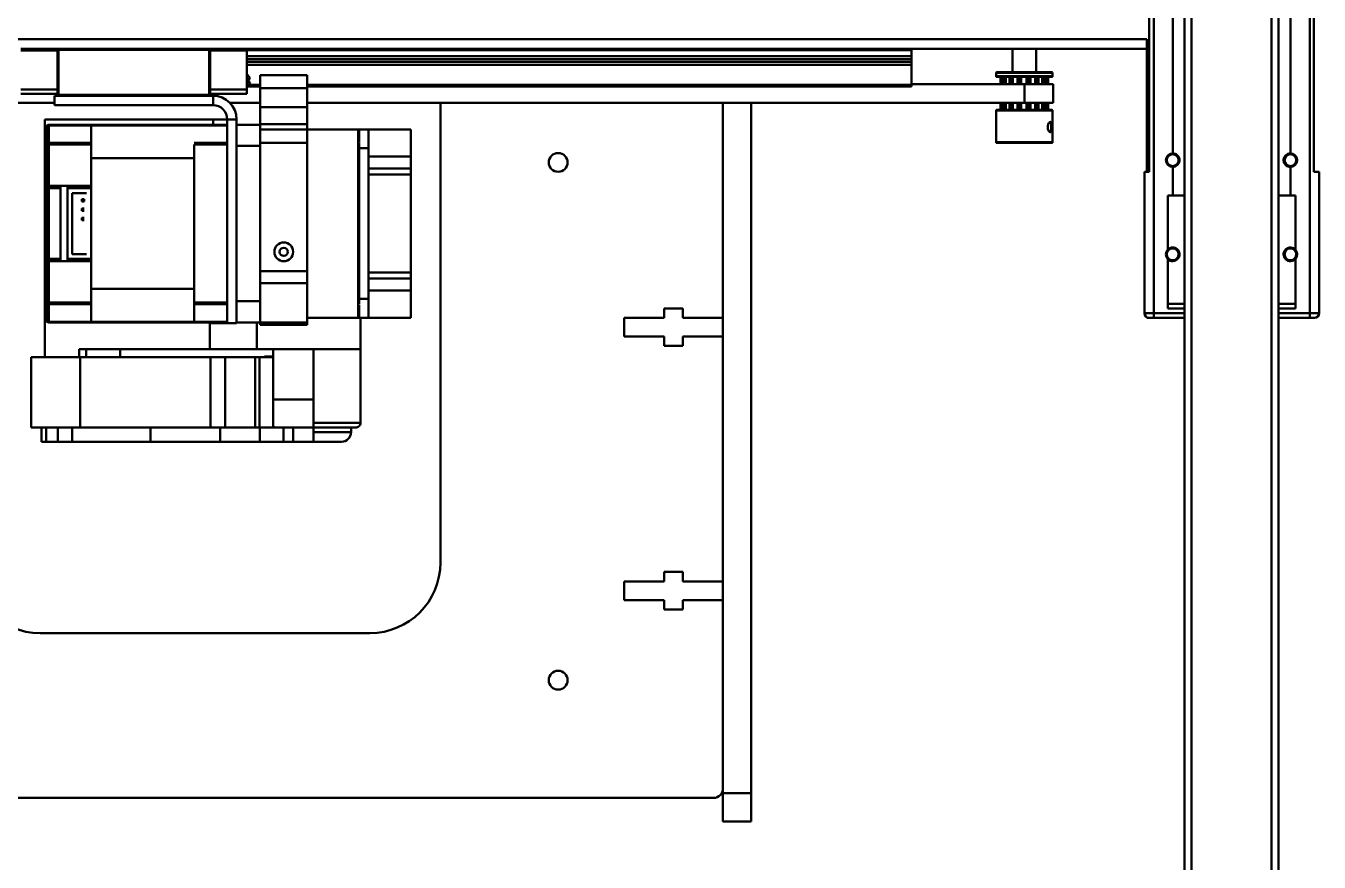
# Model space of a CAD drawing. Header units: millimetres. Extents: x -1615 to 4166, y 5 to 3174.
# Drawn here: x -193.6 to -10.6, y 1870.6 to 1989.1 of the extents above; entities that cross this region are included whole.
import ezdxf

# ---------------------------------------------------------------- set-up
doc = ezdxf.new("R2010")
doc.units = ezdxf.units.MM
doc.header["$LTSCALE"] = 0.25
doc.layers.add('Net dam', color=7, linetype='Continuous', lineweight=50)

msp = doc.modelspace()

# ---------------------------------------------------------------- linework, layer by layer
at = {"layer": 'Net dam'}
for p, q in [((-29.623, 2040.407), (-29.623, 1795.741)), ((-28.623, 2040.407), (-28.623, 1795.741)), ((-17.29, 2040.407), (-17.29, 1795.741)), ((-33.957, 2014.393), (-33.957, 1948.393)), ((-11.893, 1948.393), (-11.893, 2014.393)), ((-16.29, 2011.408), (-16.29, 1795.741)), ((-34.623, 1968.393), (-34.623, 1994.393)), ((-11.29, 1994.393), (-11.29, 1968.393)), ((-31.29, 1991.76), (-31.29, 1971.027)), ((-14.623, 1991.76), (-14.623, 1971.027)), ((-301.623, 1987.176), (-34.957, 1987.176)), ((-34.957, 1987.176), (-34.957, 1968.393)), ((-194.377, 1985.843), (-189.177, 1985.843)), ((-189.177, 1985.576), (-194.377, 1985.576)), ((-189.044, 1985.843), (-189.177, 1985.709)), ((-189.177, 1985.843), (-189.177, 1985.709)), ((-189.177, 1985.843), (-189.044, 1985.843)), ((-189.044, 1985.709), (-189.177, 1985.709)), ((-189.177, 1985.709), (-189.177, 1985.576)), ((-189.177, 1980.063), (-189.177, 1985.576)), ((-189.044, 1985.843), (-167.711, 1985.843)), ((-189.044, 1985.709), (-189.044, 1985.843)), ((-167.711, 1985.709), (-189.044, 1985.709)), ((-189.044, 1979.309), (-189.044, 1985.709)), ((-167.711, 1985.843), (-167.711, 1985.709)), ((-167.577, 1985.709), (-167.711, 1985.843)), ((-167.711, 1985.843), (-167.577, 1985.843)), ((-167.711, 1985.709), (-167.711, 1979.309)), ((-167.577, 1985.709), (-167.711, 1985.709)), ((-167.577, 1985.709), (-167.577, 1985.843)), ((-167.577, 1985.843), (-162.377, 1985.843)), ((-167.577, 1985.576), (-167.577, 1985.709)), ((-162.377, 1985.576), (-167.577, 1985.576)), ((-167.577, 1985.576), (-167.577, 1980.063)), ((-162.377, 1985.843), (-162.377, 1985.576)), ((-162.377, 1985.843), (-34.957, 1985.843)), ((-68.29, 1985.643), (-162.377, 1985.643)), ((-162.377, 1980.063), (-162.377, 1985.576)), ((-162.377, 1984.81), (-68.29, 1984.81)), ((-68.29, 1985.843), (-68.29, 1985.643)), ((-68.29, 1985.643), (-68.29, 1984.81)), ((-68.29, 1984.375), (-68.29, 1984.81)), ((-53.957, 1985.843), (-53.957, 1982.509)), ((-50.623, 1982.509), (-50.623, 1985.843)), ((-162.377, 1984.375), (-68.29, 1984.375)), ((-162.377, 1983.977), (-68.29, 1983.977)), ((-162.377, 1983.542), (-68.29, 1983.542)), ((-68.29, 1983.977), (-68.29, 1984.375)), ((-68.29, 1983.542), (-68.29, 1983.977)), ((-68.29, 1983.542), (-68.29, 1980.709)), ((-162.168, 1982.026), (-162.143, 1982.026)), ((-162.168, 1981.513), (-161.916, 1981.513)), ((-161.916, 1981.106), (-162.168, 1981.106)), ((-153.805, 1982.076), (-160.472, 1982.076)), ((-160.472, 1982.076), (-160.472, 1980.237)), ((-153.805, 1980.237), (-153.805, 1982.076)), ((-56.29, 1982.409), (-56.29, 1981.943)), ((-53.892, 1982.409), (-56.29, 1982.409)), ((-56.29, 1981.943), (-53.892, 1981.943)), ((-56.19, 1982.509), (-53.852, 1982.509)), ((-53.852, 1981.843), (-56.19, 1981.843)), ((-55.659, 1981.843), (-55.659, 1980.843)), ((-55.658, 1981.843), (-55.658, 1980.843)), ((-55.596, 1981.843), (-55.596, 1980.843)), ((-55.464, 1981.843), (-55.464, 1980.843)), ((-55.253, 1981.843), (-55.253, 1980.843)), ((-55.24, 1981.843), (-55.24, 1980.843)), ((-55.049, 1981.843), (-55.049, 1980.843)), ((-54.9, 1981.843), (-54.9, 1980.843)), ((-54.412, 1981.843), (-54.412, 1980.843)), ((-54.373, 1981.843), (-54.373, 1980.843)), ((-54.082, 1981.843), (-54.082, 1980.843)), ((-53.939, 1981.843), (-53.939, 1980.843)), ((-48.29, 1982.409), (-53.892, 1982.409)), ((-53.892, 1981.943), (-48.29, 1981.943)), ((-53.852, 1982.509), (-48.39, 1982.509)), ((-48.39, 1981.843), (-53.852, 1981.843)), ((-53.262, 1981.843), (-53.262, 1980.843)), ((-53.189, 1981.843), (-53.189, 1980.843)), ((-52.843, 1981.843), (-52.843, 1980.843)), ((-52.727, 1981.843), (-52.727, 1980.843)), ((-51.98, 1981.843), (-51.98, 1980.843)), ((-51.868, 1981.843), (-51.868, 1980.843)), ((-51.519, 1981.843), (-51.519, 1980.843)), ((-51.442, 1980.843), (-51.442, 1981.843)), ((-50.753, 1981.843), (-50.753, 1980.843)), ((-50.611, 1981.843), (-50.611, 1980.843)), ((-50.312, 1981.843), (-50.312, 1980.843)), ((-50.271, 1980.843), (-50.271, 1981.843)), ((-49.76, 1981.843), (-49.76, 1980.843)), ((-49.61, 1981.843), (-49.61, 1980.843)), ((-49.407, 1981.843), (-49.407, 1980.843)), ((-49.392, 1980.843), (-49.392, 1981.843)), ((-49.152, 1981.843), (-49.152, 1980.843)), ((-49.017, 1981.843), (-49.017, 1980.843)), ((-48.941, 1981.843), (-48.941, 1980.843)), ((-48.939, 1980.843), (-48.939, 1981.843)), ((-48.921, 1980.843), (-48.921, 1981.843)), ((-48.29, 1981.943), (-48.29, 1982.409)), ((-194.377, 1980.063), (-189.177, 1980.063)), ((-189.177, 1979.443), (-194.377, 1979.443)), ((-189.616, 1977.843), (-189.616, 1979.176)), ((-189.616, 1979.176), (-167.138, 1979.176)), ((-189.177, 1979.93), (-189.177, 1980.063)), ((-189.177, 1979.93), (-189.177, 1979.309)), ((-189.177, 1979.309), (-189.111, 1979.243)), ((-189.111, 1979.243), (-189.044, 1979.309)), ((-189.044, 1979.176), (-189.111, 1979.243)), ((-189.044, 1979.309), (-167.711, 1979.309)), ((-167.711, 1979.309), (-167.644, 1979.243)), ((-167.644, 1979.243), (-167.711, 1979.176)), ((-167.577, 1979.309), (-167.644, 1979.243)), ((-167.577, 1980.063), (-162.377, 1980.063)), ((-167.577, 1980.063), (-167.577, 1979.93)), ((-167.577, 1979.309), (-167.577, 1979.93)), ((-162.377, 1979.443), (-167.577, 1979.443)), ((-167.138, 1977.843), (-167.138, 1979.176)), ((-162.377, 1979.443), (-162.377, 1980.063)), ((-160.472, 1980.509), (-162.222, 1980.509)), ((-162.143, 1980.593), (-162.168, 1980.593)), ((-162.084, 1980.709), (-160.472, 1980.709)), ((-160.472, 1980.237), (-160.472, 1977.574)), ((-160.472, 1980.237), (-153.805, 1980.237)), ((-153.805, 1980.709), (-68.29, 1980.709)), ((-68.29, 1980.509), (-153.805, 1980.509)), ((-153.805, 1980.237), (-153.805, 1977.574)), ((-68.29, 1980.843), (-52.29, 1980.843)), ((-68.29, 1980.709), (-68.29, 1980.509)), ((-52.29, 1980.843), (-52.29, 1978.176)), ((-52.29, 1980.843), (-48.229, 1980.843)), ((-48.229, 1978.176), (-48.229, 1980.843)), ((-281.623, 1978.176), (-189.616, 1978.176)), ((-189.616, 1977.843), (-167.138, 1977.843)), ((-164.758, 1978.176), (-160.472, 1978.176)), ((-160.472, 1977.574), (-160.472, 1975.139)), ((-160.472, 1977.574), (-153.805, 1977.574)), ((-153.805, 1978.176), (-52.29, 1978.176)), ((-153.805, 1977.574), (-153.805, 1975.139)), ((-134.957, 1913.074), (-134.957, 1978.176)), ((-94.957, 1978.176), (-94.957, 1880.408)), ((-90.957, 1978.176), (-90.957, 1880.408)), ((-55.659, 1978.176), (-55.659, 1977.176)), ((-55.658, 1978.176), (-55.658, 1977.176)), ((-55.596, 1978.176), (-55.596, 1977.176)), ((-55.464, 1978.176), (-55.464, 1977.176)), ((-55.253, 1978.176), (-55.253, 1977.176)), ((-55.24, 1978.176), (-55.24, 1977.176)), ((-55.049, 1978.176), (-55.049, 1977.176)), ((-54.9, 1978.176), (-54.9, 1977.176)), ((-54.412, 1978.176), (-54.412, 1977.176)), ((-54.373, 1978.176), (-54.373, 1977.176)), ((-54.082, 1978.176), (-54.082, 1977.176)), ((-53.939, 1978.176), (-53.939, 1977.176)), ((-53.262, 1978.176), (-53.262, 1977.176)), ((-53.189, 1978.176), (-53.189, 1977.176)), ((-52.843, 1978.176), (-52.843, 1977.176)), ((-52.727, 1978.176), (-52.727, 1977.176)), ((-52.29, 1978.176), (-48.229, 1978.176)), ((-51.98, 1978.176), (-51.98, 1977.176)), ((-51.868, 1978.176), (-51.868, 1977.176)), ((-51.519, 1978.176), (-51.519, 1977.176)), ((-51.442, 1977.176), (-51.442, 1978.176)), ((-50.753, 1978.176), (-50.753, 1977.176)), ((-50.611, 1978.176), (-50.611, 1977.176)), ((-50.312, 1978.176), (-50.312, 1977.176)), ((-50.271, 1977.176), (-50.271, 1978.176)), ((-49.76, 1978.176), (-49.76, 1977.176)), ((-49.61, 1978.176), (-49.61, 1977.176)), ((-49.407, 1978.176), (-49.407, 1977.176)), ((-49.392, 1977.176), (-49.392, 1978.176)), ((-49.152, 1978.176), (-49.152, 1977.176)), ((-49.017, 1978.176), (-49.017, 1977.176)), ((-48.941, 1978.176), (-48.941, 1977.176)), ((-48.939, 1977.176), (-48.939, 1978.176)), ((-48.921, 1977.176), (-48.921, 1978.176)), ((-190.95, 1975.843), (-190.95, 1942.178)), ((-167.138, 1975.843), (-190.95, 1975.843)), ((-167.138, 1975.843), (-165.189, 1975.843)), ((-167.138, 1975.076), (-167.138, 1975.843)), ((-165.138, 1975.843), (-165.138, 1946.976)), ((-165.138, 1975.843), (-163.805, 1975.843)), ((-163.805, 1975.843), (-163.805, 1946.976)), ((-56.29, 1977.076), (-56.29, 1972.609)), ((-48.29, 1977.076), (-56.29, 1977.076)), ((-56.19, 1977.176), (-48.39, 1977.176)), ((-48.29, 1972.609), (-48.29, 1977.076)), ((-190.738, 1972.271), (-190.738, 1974.743)), ((-190.405, 1974.978), (-190.405, 1975.076)), ((-190.405, 1975.076), (-184.405, 1975.076)), ((-190.405, 1972.507), (-190.405, 1974.978)), ((-184.405, 1974.978), (-190.405, 1974.978)), ((-184.405, 1975.076), (-169.805, 1975.076)), ((-184.405, 1974.978), (-169.805, 1974.978)), ((-184.405, 1974.978), (-184.405, 1972.271)), ((-169.805, 1975.076), (-165.138, 1975.076)), ((-165.138, 1974.978), (-169.805, 1974.978)), ((-160.472, 1975.076), (-163.805, 1975.076)), ((-160.472, 1975.139), (-160.472, 1975.076)), ((-160.472, 1975.139), (-153.805, 1975.139)), ((-160.472, 1975.076), (-160.472, 1972.076)), ((-153.805, 1974.405), (-160.472, 1974.405)), ((-153.805, 1975.139), (-153.805, 1974.409)), ((-153.805, 1952.895), (-153.805, 1974.409)), ((-146.605, 1974.409), (-153.805, 1974.409)), ((-146.605, 1974.409), (-146.605, 1947.743)), ((-146.472, 1974.409), (-146.605, 1974.409)), ((-146.472, 1974.409), (-145.143, 1974.409)), ((-146.472, 1972.577), (-146.472, 1974.409)), ((-139.143, 1974.409), (-145.143, 1974.409)), ((-145.143, 1971.743), (-145.143, 1974.409)), ((-139.143, 1970.561), (-139.143, 1974.409)), ((-190.405, 1972.271), (-190.738, 1972.271)), ((-190.738, 1966.076), (-190.738, 1972.271)), ((-190.405, 1972.399), (-190.405, 1972.507)), ((-190.405, 1972.507), (-184.405, 1972.507)), ((-190.405, 1972.271), (-190.405, 1972.399)), ((-190.405, 1972.271), (-184.405, 1972.271)), ((-190.405, 1966.409), (-190.405, 1972.271)), ((-184.405, 1972.271), (-184.405, 1966.409)), ((-169.805, 1972.507), (-165.138, 1972.507)), ((-169.805, 1972.271), (-165.138, 1972.271)), ((-169.805, 1947.174), (-169.805, 1972.271)), ((-163.805, 1972.076), (-160.472, 1972.076)), ((-160.472, 1972.526), (-153.805, 1972.526)), ((-160.472, 1972.076), (-160.472, 1951.937)), ((-146.476, 1971.743), (-146.476, 1972.464)), ((-56.29, 1972.609), (-48.29, 1972.609)), ((-48.39, 1972.509), (-56.19, 1972.509)), ((-184.405, 1970.334), (-169.805, 1970.334)), ((-146.476, 1971.743), (-145.143, 1971.743)), ((-146.476, 1950.409), (-146.476, 1971.743)), ((-145.143, 1971.743), (-145.143, 1971.409)), ((-145.143, 1971.409), (-145.143, 1950.743)), ((-145.143, 1970.561), (-139.143, 1970.561)), ((-139.143, 1968.872), (-139.143, 1970.561)), ((-139.143, 1968.872), (-145.143, 1968.872)), ((-139.143, 1968.872), (-139.143, 1968.022)), ((-35.29, 1948.393), (-35.29, 1968.393)), ((-35.29, 1968.393), (-34.623, 1968.393)), ((-31.29, 1969.093), (-31.29, 1965.06)), ((-14.623, 1969.093), (-14.623, 1965.06)), ((-11.29, 1968.393), (-10.559, 1968.393)), ((-10.559, 1968.393), (-10.559, 1948.393)), ((-190.405, 1966.409), (-190.405, 1966.076)), ((-188.738, 1966.409), (-190.405, 1966.409)), ((-188.738, 1966.409), (-187.738, 1966.409)), ((-188.738, 1966.409), (-188.738, 1955.743)), ((-187.738, 1966.409), (-187.738, 1966.076)), ((-184.405, 1966.409), (-187.738, 1966.409)), ((-184.405, 1966.409), (-184.405, 1955.743)), ((-139.143, 1968.022), (-145.143, 1968.022)), ((-139.143, 1954.13), (-139.143, 1968.022)), ((-190.738, 1956.076), (-190.738, 1966.076)), ((-190.405, 1966.076), (-190.738, 1966.076)), ((-190.405, 1956.076), (-190.405, 1966.076)), ((-188.738, 1966.076), (-190.405, 1966.076)), ((-187.738, 1966.076), (-187.738, 1956.076)), ((-187.738, 1966.076), (-184.405, 1966.076)), ((-187.072, 1965.409), (-185.072, 1965.409)), ((-187.072, 1956.743), (-187.072, 1965.409)), ((-185.738, 1964.409), (-185.738, 1964.543)), ((-185.405, 1964.543), (-185.738, 1964.543)), ((-185.405, 1964.543), (-185.405, 1964.409)), ((-31.957, 1957.427), (-31.957, 1965.06)), ((-29.623, 1965.06), (-31.957, 1965.06)), ((-13.893, 1965.06), (-16.29, 1965.06)), ((-13.893, 1957.36), (-13.893, 1965.06)), ((-185.738, 1964.343), (-185.738, 1964.409)), ((-185.738, 1964.409), (-185.405, 1964.409)), ((-185.738, 1964.343), (-185.405, 1964.343)), ((-185.738, 1964.209), (-185.738, 1964.343)), ((-185.738, 1964.209), (-185.405, 1964.209)), ((-185.405, 1963.209), (-185.738, 1963.209)), ((-185.738, 1963.076), (-185.738, 1963.209)), ((-185.738, 1963.009), (-185.738, 1963.076)), ((-185.738, 1963.076), (-185.405, 1963.076)), ((-185.738, 1963.009), (-185.405, 1963.009)), ((-185.738, 1962.876), (-185.738, 1963.009)), ((-185.738, 1962.876), (-185.405, 1962.876)), ((-185.405, 1964.409), (-185.405, 1964.343)), ((-185.405, 1964.343), (-185.405, 1964.209)), ((-185.738, 1961.743), (-185.738, 1961.876)), ((-185.405, 1961.876), (-185.738, 1961.876)), ((-185.738, 1961.743), (-185.405, 1961.743)), ((-185.738, 1961.676), (-185.738, 1961.743)), ((-185.738, 1961.676), (-185.405, 1961.676)), ((-185.738, 1961.543), (-185.738, 1961.676)), ((-185.738, 1961.543), (-185.405, 1961.543)), ((-190.738, 1956.076), (-190.405, 1956.076)), ((-190.738, 1949.881), (-190.738, 1956.076)), ((-190.405, 1956.076), (-188.738, 1956.076)), ((-190.405, 1955.743), (-190.405, 1956.076)), ((-190.405, 1955.743), (-188.738, 1955.743)), ((-190.405, 1949.881), (-190.405, 1955.743)), ((-187.738, 1955.743), (-188.738, 1955.743)), ((-187.738, 1956.076), (-187.738, 1955.743)), ((-184.405, 1956.076), (-187.738, 1956.076)), ((-187.738, 1955.743), (-184.405, 1955.743)), ((-185.072, 1956.743), (-187.072, 1956.743)), ((-184.405, 1955.743), (-184.405, 1947.174)), ((-31.957, 1949.727), (-31.957, 1956.027)), ((-13.893, 1949.727), (-13.893, 1956.094)), ((-160.472, 1954.348), (-153.805, 1954.348)), ((-145.143, 1954.13), (-139.143, 1954.13)), ((-139.143, 1954.13), (-139.143, 1953.28)), ((-184.405, 1951.818), (-169.805, 1951.818)), ((-153.805, 1952.631), (-160.472, 1952.631)), ((-160.472, 1951.937), (-160.472, 1949.26)), ((-153.805, 1952.899), (-153.805, 1952.631)), ((-153.805, 1948.634), (-153.805, 1952.631)), ((-139.143, 1953.28), (-145.143, 1953.28)), ((-139.143, 1951.591), (-139.143, 1953.28)), ((-190.738, 1949.881), (-190.405, 1949.881)), ((-190.738, 1947.409), (-190.738, 1949.881)), ((-184.405, 1949.881), (-190.405, 1949.881)), ((-190.405, 1949.881), (-190.405, 1949.753)), ((-165.138, 1949.881), (-169.805, 1949.881)), ((-160.472, 1950.076), (-163.805, 1950.076)), ((-146.476, 1949.727), (-146.476, 1950.409)), ((-145.143, 1950.409), (-146.476, 1950.409)), ((-145.143, 1951.591), (-139.143, 1951.591)), ((-145.143, 1950.743), (-145.143, 1950.409)), ((-145.143, 1947.743), (-145.143, 1950.409)), ((-139.143, 1947.743), (-139.143, 1951.591)), ((-190.405, 1949.753), (-190.405, 1949.645)), ((-190.405, 1949.645), (-184.405, 1949.645)), ((-190.405, 1947.174), (-190.405, 1949.645)), ((-169.805, 1949.645), (-165.138, 1949.645)), ((-160.472, 1949.26), (-160.472, 1947.076)), ((-153.805, 1947.743), (-153.805, 1948.635)), ((-146.472, 1947.743), (-146.472, 1949.576)), ((-103.29, 1949.074), (-100.623, 1949.074)), ((-103.29, 1947.741), (-103.29, 1949.074)), ((-100.623, 1949.074), (-100.623, 1947.741)), ((-35.29, 1948.393), (-33.957, 1948.393)), ((-33.957, 1948.393), (-33.957, 1947.727)), ((-33.957, 1948.393), (-29.623, 1948.393)), ((-31.957, 1949.727), (-29.623, 1949.727)), ((-29.623, 1949.06), (-31.957, 1949.06)), ((-16.29, 1949.727), (-13.893, 1949.727)), ((-13.893, 1949.06), (-16.29, 1949.06)), ((-16.29, 1948.393), (-11.893, 1948.393)), ((-11.893, 1948.393), (-10.559, 1948.393)), ((-11.893, 1948.393), (-11.893, 1947.727)), ((-184.405, 1947.174), (-190.405, 1947.174)), ((-190.405, 1947.101), (-190.405, 1947.174)), ((-190.405, 1947.076), (-190.405, 1947.101)), ((-184.405, 1947.076), (-190.405, 1947.076)), ((-184.405, 1947.174), (-169.805, 1947.174)), ((-184.405, 1947.076), (-169.805, 1947.076)), ((-165.138, 1947.174), (-169.805, 1947.174)), ((-165.138, 1947.076), (-169.805, 1947.076)), ((-167.616, 1943.313), (-167.616, 1946.976)), ((-167.138, 1946.976), (-167.616, 1946.976)), ((-167.138, 1946.976), (-167.138, 1947.076)), ((-165.138, 1946.976), (-167.138, 1946.976)), ((-165.138, 1946.976), (-163.805, 1946.976)), ((-160.472, 1947.076), (-163.805, 1947.076)), ((-160.95, 1947.076), (-160.95, 1943.313)), ((-160.472, 1947.076), (-153.805, 1947.076)), ((-160.472, 1947.076), (-160.472, 1946.743)), ((-160.472, 1946.743), (-153.805, 1946.743)), ((-153.805, 1947.076), (-153.805, 1947.761)), ((-146.605, 1947.743), (-153.805, 1947.743)), ((-153.805, 1946.743), (-153.805, 1947.076)), ((-146.605, 1947.743), (-146.472, 1947.743)), ((-146.472, 1947.743), (-145.143, 1947.743)), ((-146.284, 1943.314), (-146.284, 1947.743)), ((-145.143, 1947.743), (-139.143, 1947.743)), ((-108.957, 1947.741), (-103.29, 1947.741)), ((-108.957, 1945.074), (-108.957, 1947.741)), ((-100.623, 1947.741), (-94.957, 1947.741)), ((-34.957, 1947.816), (-34.957, 1947.727)), ((-34.957, 1947.727), (-34.623, 1947.727)), ((-33.957, 1947.727), (-34.623, 1947.727)), ((-29.623, 1947.727), (-33.957, 1947.727)), ((-11.893, 1947.727), (-16.29, 1947.727)), ((-11.226, 1947.727), (-11.893, 1947.727)), ((-103.29, 1945.074), (-108.957, 1945.074)), ((-103.29, 1943.741), (-103.29, 1945.074)), ((-100.623, 1945.074), (-100.623, 1943.741)), ((-94.957, 1945.074), (-100.623, 1945.074)), ((-186.083, 1943.312), (-186.083, 1942.178)), ((-185.089, 1943.312), (-185.089, 1942.178)), ((-180.28, 1943.312), (-158.651, 1943.313)), ((-180.28, 1942.179), (-180.28, 1943.312)), ((-158.651, 1943.313), (-152.95, 1943.314)), ((-158.651, 1942.18), (-158.651, 1943.313)), ((-152.95, 1943.314), (-152.95, 1936.18)), ((-146.283, 1932.847), (-146.284, 1943.314)), ((-100.623, 1943.741), (-103.29, 1943.741)), ((-192.916, 1942.178), (-192.916, 1932.178)), ((-185.962, 1932.178), (-185.963, 1942.178)), ((-167.516, 1932.179), (-167.517, 1942.179)), ((-165.444, 1942.18), (-165.444, 1932.18)), ((-161.184, 1932.18), (-161.184, 1942.18)), ((-160.574, 1932.18), (-160.574, 1942.18)), ((-160.574, 1942.18), (-158.65, 1942.18)), ((-159.883, 1942.18), (-159.883, 1942.247)), ((-159.883, 1942.247), (-158.651, 1942.247)), ((-158.65, 1936.18), (-158.651, 1941.113)), ((-158.651, 1941.113), (-158.651, 1941.113)), ((-158.65, 1942.18), (-158.65, 1941.113)), ((-158.65, 1936.18), (-158.65, 1932.513)), ((-152.95, 1932.18), (-152.95, 1936.18)), ((-191.45, 1932.178), (-191.45, 1930.178)), ((-190.771, 1930.178), (-190.771, 1932.178)), ((-189.123, 1930.178), (-189.123, 1932.178)), ((-187.104, 1932.178), (-187.103, 1930.178)), ((-175.983, 1930.179), (-175.984, 1932.179)), ((-166.117, 1932.179), (-166.117, 1930.179)), ((-160.517, 1930.18), (-160.517, 1932.18)), ((-158.65, 1932.18), (-158.65, 1932.986)), ((-158.65, 1932.857), (-158.65, 1932.18)), ((-157.184, 1932.18), (-157.184, 1930.18)), ((-156.413, 1932.18), (-157.184, 1932.18)), ((-155.8, 1930.18), (-155.8, 1932.18)), ((-152.95, 1932.18), (-152.949, 1930.18)), ((-147.616, 1931.514), (-147.616, 1932.181)), ((-190.771, 1930.178), (-189.123, 1930.178)), ((-187.103, 1930.178), (-175.983, 1930.179)), ((-157.184, 1930.18), (-155.8, 1930.18)), ((-103.29, 1911.741), (-100.623, 1911.741)), ((-103.29, 1910.407), (-103.29, 1911.741)), ((-100.623, 1911.741), (-100.623, 1910.407)), ((-108.957, 1910.407), (-103.29, 1910.407)), ((-108.957, 1907.741), (-108.957, 1910.407)), ((-100.623, 1910.407), (-94.957, 1910.407)), ((-103.29, 1907.741), (-108.957, 1907.741)), ((-103.29, 1906.407), (-103.29, 1907.741)), ((-100.623, 1906.407), (-103.29, 1906.407)), ((-100.623, 1907.741), (-100.623, 1906.407)), ((-94.957, 1907.741), (-100.623, 1907.741)), ((-191.623, 1903.074), (-144.957, 1903.074)), ((-90.957, 1880.408), (-94.957, 1880.408)), ((-94.957, 1880.408), (-94.957, 1876.407)), ((-90.957, 1880.408), (-90.957, 1876.407)), ((-240.29, 1879.741), (-96.29, 1879.741)), ((-90.957, 1876.407), (-94.957, 1876.407))]:
    msp.add_line(p, q, dxfattribs=at)
at = {"layer": 'Net dam', "flags": 128}
for points in [[(-186.083, 1943.312), (-186.065, 1943.312), (-186.012, 1943.312), (-185.925, 1943.312), (-185.806, 1943.312), (-185.658, 1943.312), (-185.487, 1943.312), (-185.295, 1943.312), (-185.089, 1943.312)], [(-180.28, 1943.312), (-180.7, 1943.312), (-181.274, 1943.312), (-181.958, 1943.312), (-182.699, 1943.312), (-183.437, 1943.312), (-184.115, 1943.312), (-184.681, 1943.312), (-185.089, 1943.312)], [(-152.95, 1943.314), (-151.65, 1943.314), (-150.399, 1943.314), (-149.247, 1943.314), (-148.236, 1943.314), (-147.407, 1943.314), (-146.791, 1943.314), (-146.412, 1943.314), (-146.284, 1943.314)], [(-192.916, 1942.178), (-192.86, 1942.178), (-192.564, 1942.178), (-192.018, 1942.178), (-191.231, 1942.178), (-190.215, 1942.178), (-188.985, 1942.178), (-187.561, 1942.178), (-185.963, 1942.178)], [(-185.963, 1942.178), (-184.302, 1942.178), (-182.528, 1942.179), (-180.665, 1942.179), (-178.741, 1942.179), (-176.785, 1942.179), (-174.825, 1942.179), (-172.89, 1942.179), (-171.009, 1942.179), (-169.209, 1942.179), (-167.517, 1942.179)], [(-167.517, 1942.179), (-167.207, 1942.179), (-166.867, 1942.179), (-166.522, 1942.18), (-166.193, 1942.18), (-165.904, 1942.18), (-165.673, 1942.18), (-165.516, 1942.18), (-165.444, 1942.18)], [(-165.444, 1942.18), (-165.26, 1942.18), (-164.844, 1942.18), (-164.247, 1942.18), (-163.538, 1942.18), (-162.804, 1942.18), (-162.13, 1942.18), (-161.598, 1942.18), (-161.271, 1942.18), (-161.184, 1942.18)], [(-161.184, 1942.18), (-160.987, 1942.18), (-160.733, 1942.18), (-160.598, 1942.18), (-160.574, 1942.18)], [(-152.95, 1936.18), (-153.089, 1936.18), (-153.494, 1936.18), (-154.125, 1936.18), (-154.919, 1936.18), (-155.8, 1936.18), (-156.681, 1936.18), (-157.475, 1936.18), (-158.106, 1936.18), (-158.511, 1936.18), (-158.65, 1936.18)], [(-192.916, 1932.178), (-192.859, 1932.178), (-192.563, 1932.178), (-192.018, 1932.178), (-191.231, 1932.178), (-190.214, 1932.178), (-188.985, 1932.178), (-187.56, 1932.178), (-185.962, 1932.178)], [(-185.962, 1932.178), (-184.302, 1932.178), (-182.527, 1932.178), (-180.664, 1932.179), (-178.74, 1932.179), (-176.784, 1932.179), (-174.824, 1932.179), (-172.889, 1932.179), (-171.008, 1932.179), (-169.208, 1932.179), (-167.516, 1932.179)], [(-166.117, 1932.179), (-166.193, 1932.179), (-166.521, 1932.179), (-166.867, 1932.179), (-167.206, 1932.179), (-167.516, 1932.179)], [(-160.517, 1932.18), (-160.654, 1932.18), (-161.052, 1932.18), (-161.671, 1932.18), (-162.452, 1932.18), (-163.317, 1932.18), (-164.182, 1932.18), (-164.963, 1932.18), (-165.582, 1932.18), (-165.98, 1932.179), (-166.117, 1932.179)], [(-160.517, 1932.18), (-160.453, 1932.18), (-160.264, 1932.18), (-159.956, 1932.18), (-159.541, 1932.18), (-159.036, 1932.18), (-158.46, 1932.18), (-157.834, 1932.18), (-157.184, 1932.18)], [(-152.95, 1932.18), (-153.073, 1932.18), (-153.431, 1932.18), (-153.993, 1932.18), (-154.712, 1932.18), (-155.524, 1932.18), (-156.36, 1932.18), (-156.413, 1932.18)], [(-152.95, 1932.847), (-151.649, 1932.847), (-150.398, 1932.847), (-149.246, 1932.847), (-148.236, 1932.847), (-147.407, 1932.847), (-146.791, 1932.847), (-146.411, 1932.847), (-146.283, 1932.847)], [(-146.95, 1932.181), (-147.065, 1932.181), (-147.406, 1932.181), (-147.961, 1932.181), (-148.707, 1932.181), (-149.616, 1932.181), (-150.654, 1932.18), (-151.779, 1932.18), (-152.95, 1932.18)], [(-191.45, 1930.178), (-191.422, 1930.178), (-191.2, 1930.178), (-190.771, 1930.178)], [(-187.103, 1930.178), (-187.389, 1930.178), (-187.672, 1930.178), (-187.948, 1930.178), (-188.214, 1930.178), (-188.468, 1930.178), (-188.705, 1930.178), (-188.925, 1930.178), (-189.123, 1930.178)], [(-166.117, 1930.179), (-166.701, 1930.179), (-167.596, 1930.179), (-168.681, 1930.179), (-169.932, 1930.179), (-171.32, 1930.179), (-172.815, 1930.179), (-174.381, 1930.179), (-175.983, 1930.179)], [(-166.117, 1930.179), (-165.98, 1930.179), (-165.582, 1930.179), (-164.962, 1930.18), (-164.182, 1930.18), (-163.317, 1930.18), (-162.452, 1930.18), (-161.671, 1930.18), (-161.052, 1930.18), (-160.654, 1930.18), (-160.517, 1930.18)], [(-157.184, 1930.18), (-157.834, 1930.18), (-158.459, 1930.18), (-159.036, 1930.18), (-159.541, 1930.18), (-159.955, 1930.18), (-160.264, 1930.18), (-160.453, 1930.18), (-160.517, 1930.18)], [(-152.949, 1930.18), (-153.004, 1930.18), (-153.166, 1930.18), (-153.43, 1930.18), (-153.784, 1930.18), (-154.216, 1930.18), (-154.709, 1930.18), (-155.244, 1930.18), (-155.8, 1930.18)], [(-152.95, 1931.514), (-151.909, 1931.514), (-150.909, 1931.514), (-149.987, 1931.514), (-149.178, 1931.514), (-148.515, 1931.514), (-148.022, 1931.514), (-147.719, 1931.514), (-147.616, 1931.514)], [(-148.95, 1930.181), (-149.026, 1930.181), (-149.254, 1930.181), (-149.624, 1930.18), (-150.121, 1930.18), (-150.727, 1930.18), (-151.419, 1930.18), (-152.169, 1930.18), (-152.949, 1930.18)]]:
    msp.add_lwpolyline(points, dxfattribs=at)
at = {"layer": 'Net dam'}
for centre, radius in [((-118.29, 1969.741), 1.333), ((-31.29, 1970.06), 0.833), ((-14.623, 1970.06), 0.833), ((-157.138, 1957.076), 1.333), ((-157.138, 1957.076), 0.583), ((-31.29, 1956.727), 0.833), ((-14.623, 1956.727), 0.833), ((-118.29, 1896.407), 1.333)]:
    msp.add_circle(centre, radius, dxfattribs=at)
for centre, radius, start, end in [((-162.977, 1981.309), 1.1, 40.66436, 56.94427), ((-56.19, 1982.409), 0.1, 90, 180), ((-56.19, 1981.943), 0.1, 180, 270), ((-48.39, 1982.409), 0.1, 0, 90), ((-48.39, 1981.943), 0.1, 270, 0), ((-167.138, 1975.843), 3.333, 0, 90), ((-162.977, 1981.309), 1.1, 303.05573, 319.33564), ((-167.138, 1975.843), 2, 0, 90), ((-56.19, 1977.076), 0.1, 90, 180), ((-48.39, 1977.076), 0.1, 0, 90), ((-190.405, 1974.743), 0.333, 90, 180), ((-190.447, 1974.684), 0.298, 81.95759, 168.57515), ((-190.447, 1972.212), 0.298, 81.95759, 168.57515), ((-56.19, 1972.609), 0.1, 180, 270), ((-48.39, 1972.609), 0.1, 270, 0), ((-31.29, 1970.06), 0.967, 90, 270), ((-14.623, 1970.06), 0.967, 270, 90), ((-190.405, 1966.076), 0.333, 90, 180), ((-31.29, 1956.727), 0.967, 133.60282, 226.39718), ((-14.623, 1956.727), 0.967, 319.09831, 40.90169), ((-190.405, 1956.076), 0.333, 180, 270), ((-190.447, 1949.94), 0.298, 191.42485, 278.04241), ((-34.623, 1948.393), 0.667, 180, 270), ((-11.226, 1948.393), 0.667, 270, 0), ((-190.447, 1947.468), 0.298, 191.41773, 278.05864), ((-190.405, 1947.409), 0.333, 180, 270), ((-146.95, 1932.847), 0.667, 270.00361, 0.00361), ((-148.95, 1931.514), 1.333, 270.00361, 0.00361), ((-191.623, 1913.074), 10, 180, 270), ((-144.957, 1913.074), 10, 270, 0), ((-96.29, 1881.074), 1.333, 270, 0)]:
    msp.add_arc(centre, radius, start, end, dxfattribs=at)
for points, knots in [([(-161.916, 1981.513), (-161.949, 1981.631), (-162.002, 1981.819), (-162.123, 1981.97), (-162.168, 1982.026)], [0, 0, 0, 0, 0.6290042, 1, 1, 1, 1]), ([(-162.168, 1981.106), (-162.153, 1981.2), (-162.131, 1981.336), (-162.159, 1981.47), (-162.168, 1981.513)], [0, 0, 0, 0, 0.6845942, 1, 1, 1, 1]), ([(-162.168, 1980.593), (-162.095, 1980.691), (-161.979, 1980.848), (-161.933, 1981.036), (-161.916, 1981.106)], [0, 0, 0, 0, 0.6290271, 1, 1, 1, 1]), ([(-48.625, 1975.469), (-48.616, 1975.468), (-48.574, 1975.465), (-48.509, 1975.415), (-48.446, 1975.278), (-48.406, 1975.078), (-48.389, 1974.839), (-48.391, 1974.589), (-48.411, 1974.357), (-48.454, 1974.166), (-48.516, 1974.049), (-48.596, 1973.995), (-48.691, 1974.006), (-48.8, 1974.098), (-48.899, 1974.261), (-48.969, 1974.478), (-48.996, 1974.725), (-48.973, 1974.971), (-48.907, 1975.191), (-48.81, 1975.359), (-48.71, 1975.454), (-48.65, 1975.464), (-48.625, 1975.469)], [0, 0, 0, 0, 0.0150009, 0.0681111, 0.1212702, 0.1749422, 0.2284902, 0.2811755, 0.3335118, 0.3866759, 0.4408604, 0.4813064, 0.5346014, 0.5877648, 0.6411221, 0.6948672, 0.7481259, 0.8005537, 0.8530844, 0.9066835, 0.9609912, 1, 1, 1, 1]), ([(-48.687, 1974.077), (-48.677, 1974.075), (-48.642, 1974.067), (-48.59, 1974.115), (-48.535, 1974.218), (-48.5, 1974.392), (-48.482, 1974.602), (-48.481, 1974.829), (-48.495, 1975.047), (-48.528, 1975.228), (-48.583, 1975.353), (-48.641, 1975.399), (-48.678, 1975.401), (-48.686, 1975.402)], [0, 0, 0, 0, 0.0370543, 0.1173436, 0.225291, 0.3318094, 0.4371509, 0.5433623, 0.6511992, 0.7588181, 0.8648215, 0.970258, 1, 1, 1, 1]), ([(-31.29, 1969.093), (-31.171, 1969.106), (-30.948, 1969.128), (-30.654, 1969.309), (-30.452, 1969.549), (-30.339, 1969.821), (-30.311, 1970.101), (-30.362, 1970.368), (-30.476, 1970.603), (-30.673, 1970.826), (-30.957, 1970.994), (-31.177, 1971.016), (-31.29, 1971.027)], [0, 0, 0, 0, 0.13775203, 0.25813613, 0.35331321, 0.43322447, 0.51344315, 0.58670495, 0.66102485, 0.74441084, 0.86919852, 1, 1, 1, 1]), ([(-14.623, 1971.027), (-14.742, 1971.015), (-14.965, 1970.992), (-15.26, 1970.812), (-15.461, 1970.571), (-15.574, 1970.299), (-15.602, 1970.019), (-15.552, 1969.752), (-15.437, 1969.517), (-15.241, 1969.295), (-14.956, 1969.126), (-14.736, 1969.104), (-14.623, 1969.093)], [0, 0, 0, 0, 0.1377537, 0.2581378, 0.353315, 0.4332262, 0.5134338, 0.5866957, 0.6610229, 0.7444122, 0.8691999, 1, 1, 1, 1]), ([(-31.957, 1957.427), (-31.849, 1957.506), (-31.636, 1957.664), (-31.24, 1957.718), (-30.869, 1957.626), (-30.579, 1957.407), (-30.398, 1957.14), (-30.314, 1956.842), (-30.327, 1956.545), (-30.418, 1956.281), (-30.578, 1956.054), (-30.808, 1955.871), (-31.109, 1955.757), (-31.468, 1955.752), (-31.763, 1955.861), (-31.914, 1955.991), (-31.957, 1956.027)], [0, 0, 0, 0, 0.0934131, 0.185321, 0.2874853, 0.3592893, 0.4197805, 0.4805509, 0.5344618, 0.5861267, 0.6407167, 0.7024512, 0.7752506, 0.8620112, 0.9614545, 1, 1, 1, 1]), ([(-13.893, 1956.094), (-13.995, 1956.003), (-14.192, 1955.827), (-14.573, 1955.738), (-14.944, 1955.787), (-15.26, 1955.974), (-15.473, 1956.23), (-15.587, 1956.529), (-15.598, 1956.836), (-15.525, 1957.109), (-15.383, 1957.346), (-15.171, 1957.542), (-14.887, 1957.676), (-14.541, 1957.712), (-14.182, 1957.623), (-13.985, 1957.444), (-13.893, 1957.36)], [0, 0, 0, 0, 0.0899006, 0.1732309, 0.2709353, 0.3446376, 0.4057022, 0.4670951, 0.5204328, 0.5700682, 0.6213639, 0.6785354, 0.7454128, 0.8251839, 0.9181396, 1, 1, 1, 1]), ([(-31.957, 1949.06), (-31.957, 1949.073), (-31.957, 1949.094), (-31.957, 1949.246), (-31.957, 1949.415), (-31.957, 1949.58), (-31.957, 1949.684), (-31.957, 1949.727)], [0, 0, 0, 0, 0.3396172, 0.5724842, 0.75154, 0.8975134, 1, 1, 1, 1]), ([(-13.893, 1949.727), (-13.893, 1949.666), (-13.893, 1949.545), (-13.893, 1949.368), (-13.893, 1949.201), (-13.893, 1949.082), (-13.893, 1949.067), (-13.893, 1949.06)], [0, 0, 0, 0, 0.1434603, 0.2863201, 0.481377, 0.7470695, 1, 1, 1, 1]), ([(-158.65, 1932.513), (-158.637, 1932.432), (-158.611, 1932.269), (-158.415, 1932.209), (-158.317, 1932.18)], [0, 0, 0, 0, 0.5010373, 1, 1, 1, 1])]:
    msp.add_open_spline(points, degree=3, knots=knots, dxfattribs=at)

doc.saveas('drawing.dxf')
